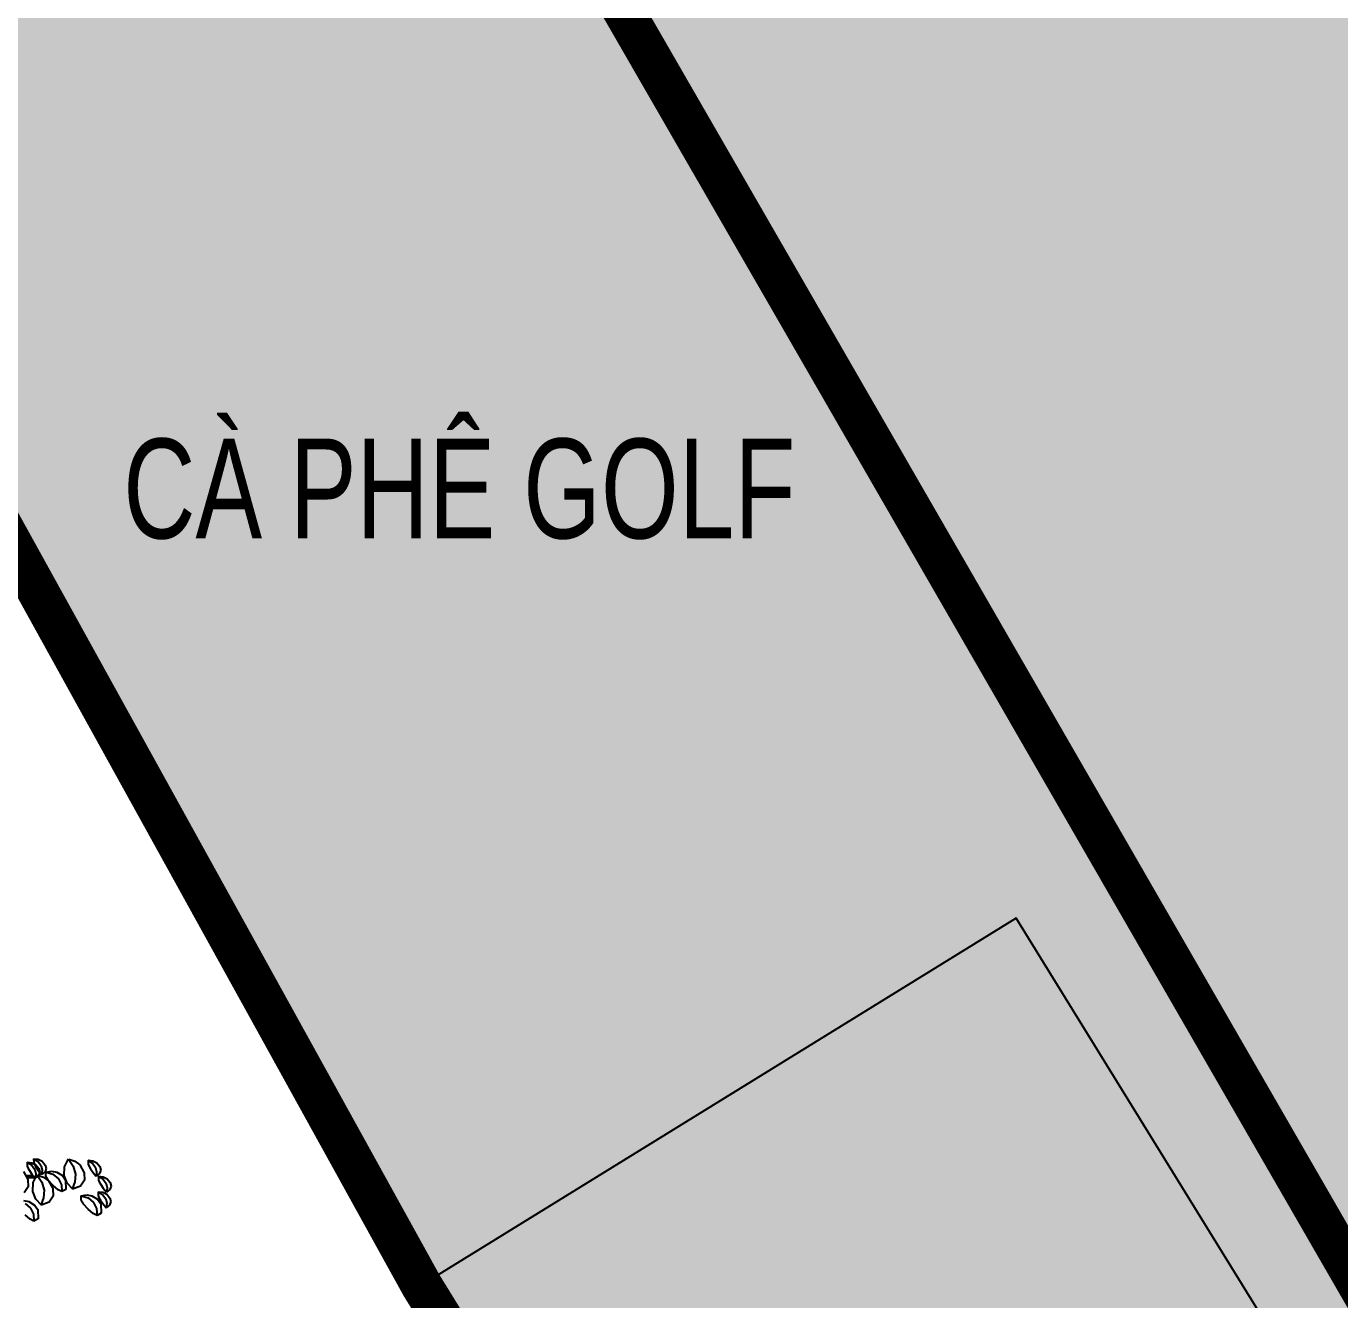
# Model space of a CAD drawing. Header units: millimetres. Extents: x 476643 to 477419, y 1110674 to 1111494.
# Drawn here: x 476812.94 to 476828.75, y 1111084.42 to 1111099.75 of the extents above; entities that cross this region are included whole.
import ezdxf

# ---------------------------------------------------------------- set-up
doc = ezdxf.new("R2010")
doc.units = ezdxf.units.MM
doc.header["$LTSCALE"] = 0.001
doc.header["$MEASUREMENT"] = 0
doc.layers.add('D-CONGTRINH', color=7, linetype='Continuous', lineweight=15)
doc.layers.add('HT_Text', color=7, linetype='Continuous', lineweight=15)
for name, color, linetype in [('HT_Hang rao', 7, 'Continuous'), ('HT_nha', 6, 'Continuous'), ('HT_thuc vat', 3, 'Continuous'), ('Net manh', 252, 'Continuous'), ('QH-text', 7, 'Continuous')]:
    doc.layers.add(name, color=color, linetype=linetype)
doc.styles.add('DIM', font='VAVON.TTF')
doc.linetypes.add('FENCELINE2', pattern='A,0.25,-0.1,[132,ltypeshp.shx,S=0.1,R=0,X=-0.1,Y=0],-0.1,1', length=1.45)

# ---------------------------------------------------------------- blocks, each defined once
blk = doc.blocks.new('tree50')
for p, q in [((3401.444, 4803.5996), (3458.792, 4770.8356)), ((3405.788, 4803.5996), (3407.156, 4757.0916)), ((3405.788, 4803.5996), (3462.28, 4798.7676)), ((3407.156, 4757.0916), (3414.456, 4735.4356)), ((3458.792, 4770.8356), (3496.852, 4716.8316)), ((3462.28, 4798.7676), (3509.864, 4772.6196)), ((3479.52, 4846.9836), (3536.868, 4814.2196)), ((3483.84, 4846.9836), (3540.36, 4842.1516)), ((3483.84, 4846.9836), (3485.232, 4800.4756)), ((3485.232, 4800.4756), (3492.508, 4778.8196)), ((3492.508, 4778.8196), (3512.308, 4746.2516)), ((3509.864, 4772.6196), (3546.46, 4727.2076)), ((3512.308, 4746.2516), (3540.236, 4704.4316)), ((3536.868, 4814.2196), (3574.928, 4760.2156)), ((3540.36, 4842.1516), (3587.94, 4816.0036)), ((3574.928, 4760.2156), (3586.5, 4707.9236)), ((3587.94, 4816.0036), (3624.536, 4770.5916)), ((3624.536, 4770.5916), (3635.648, 4729.2356)), ((3852.492, 4642.4676), (3856.08, 4750.4276)), ((3856.08, 4750.4276), (3904.544, 4846.9836)), ((3904.544, 4840.7836), (3960.892, 4757.8716)), ((3908.864, 4840.7836), (3981.032, 4817.4196)), ((3960.892, 4757.8716), (3986.94, 4661.0476)), ((3981.032, 4817.4196), (4038.992, 4772.6196)), ((4038.992, 4772.6196), (4092.58, 4678.1116)), ((4135.108, 4827.2596), (4192.456, 4794.4956)), ((4139.432, 4827.2596), (4140.82, 4780.7756)), ((4139.432, 4827.2596), (4195.948, 4822.4476)), ((4140.82, 4780.7756), (4148.12, 4759.0956)), ((4148.12, 4759.0956), (4167.92, 4726.5276)), ((4192.456, 4794.4956), (4230.52, 4740.4916)), ((4195.948, 4822.4476), (4243.532, 4796.2756)), ((4243.532, 4796.2756), (4280.128, 4750.8916)), ((4280.128, 4750.8916), (4291.236, 4709.5076)), ((3362.404, 4692.0516), (3415.992, 4597.5236)), ((3400.172, 4643.5436), (3477.2, 4642.7116)), ((3409.792, 4629.7956), (3496.46, 4628.9436)), ((3409.792, 4622.0836), (3486.82, 4622.0836)), ((3414.456, 4735.4356), (3434.256, 4702.8676)), ((3415.992, 4597.5236), (3418.776, 4506.1156)), ((3434.256, 4702.8676), (3462.16, 4661.0476)), ((3462.16, 4661.0476), (3477.176, 4640.7596)), ((3477.176, 4640.7596), (3501.196, 4611.4636)), ((3478.736, 4558.3116), (3527.224, 4654.8476)), ((3496.852, 4716.8316), (3508.448, 4664.5396)), ((3508.448, 4664.5396), (3501.196, 4611.4636)), ((3543.824, 4643.4676), (3501.196, 4611.4636)), ((3527.224, 4648.6676), (3583.572, 4565.7356)), ((3531.544, 4648.6676), (3603.712, 4625.2796)), ((3540.236, 4704.4316), (3555.252, 4684.1436)), ((3557.568, 4685.8516), (3543.824, 4643.4676)), ((3546.46, 4727.2076), (3557.568, 4685.8516)), ((3555.252, 4684.1436), (3579.248, 4654.8476)), ((3586.5, 4707.9236), (3579.248, 4654.8476)), ((3621.9, 4686.8516), (3579.248, 4654.8476)), ((3603.712, 4625.2796), (3661.672, 4580.4796)), ((3635.648, 4729.2356), (3621.9, 4686.8516)), ((3631.616, 4642.7356), (3632.912, 4685.0716)), ((3637.356, 4621.6916), (3631.616, 4642.7356)), ((3632.912, 4685.0716), (3698.856, 4696.5436)), ((3632.912, 4685.0716), (3715.604, 4661.2196)), ((3659.912, 4586.7316), (3637.356, 4621.6916)), ((3717.188, 4523.4476), (3659.912, 4586.7316)), ((3698.856, 4696.5436), (3761.548, 4685.0716)), ((3715.604, 4661.2196), (3781.496, 4605.8476)), ((3761.548, 4685.0716), (3830.176, 4643.4196)), ((3781.496, 4605.8476), (3818.24, 4532.4596)), ((3830.176, 4643.4196), (3867.996, 4590.0036)), ((3888.6, 4551.5996), (3852.492, 4642.4676)), ((3867.996, 4590.0036), (3872.708, 4475.4996)), ((3986.94, 4661.0476), (3981.448, 4568.1516)), ((4095.364, 4586.6836), (4048.292, 4515.5876)), ((4092.58, 4678.1116), (4095.364, 4586.6836)), ((4167.92, 4726.5276), (4195.828, 4684.7276)), ((4195.828, 4684.7276), (4210.84, 4664.4156)), ((4210.84, 4664.4156), (4234.864, 4635.1436)), ((4230.52, 4740.4916), (4242.116, 4688.1956)), ((4242.116, 4688.1956), (4234.864, 4635.1436)), ((4277.492, 4667.1516), (4234.864, 4635.1436)), ((4260.864, 4635.1436), (4318.24, 4602.3556)), ((4265.212, 4635.1436), (4321.732, 4630.3116)), ((4265.212, 4635.1436), (4266.604, 4588.6356)), ((4266.604, 4588.6356), (4273.88, 4566.9556)), ((4291.236, 4709.5076), (4277.492, 4667.1516)), ((4318.24, 4602.3556), (4356.3, 4548.3756)), ((4321.732, 4630.3116), (4369.312, 4604.1396)), ((4369.312, 4604.1396), (4405.908, 4558.7516)), ((3418.776, 4506.1156), (3371.704, 4435.0236)), ((3475.172, 4450.3276), (3478.736, 4558.3116)), ((3511.28, 4359.4596), (3475.172, 4450.3276)), ((3583.572, 4565.7356), (3609.62, 4468.9316)), ((3609.62, 4468.9316), (3604.128, 4376.0116)), ((3661.672, 4580.4796), (3715.26, 4485.9756)), ((3715.26, 4485.9756), (3718.044, 4394.5676)), ((3777.664, 4473.4236), (3717.188, 4523.4476)), ((3823.636, 4450.5756), (3777.664, 4473.4236)), ((3818.24, 4532.4596), (3823.636, 4450.5756)), ((3872.708, 4475.4996), (3823.636, 4450.5756)), ((3956.592, 4481.3116), (3888.6, 4551.5996)), ((3981.448, 4568.1516), (3947.9, 4481.3116)), ((4048.292, 4515.5876), (3952.248, 4481.3116)), ((4256.544, 4449.2076), (4313.892, 4416.4436)), ((4260.864, 4449.2076), (4317.384, 4444.3716)), ((4260.864, 4449.2076), (4262.256, 4402.7236)), ((4273.88, 4566.9556), (4293.68, 4534.4116)), ((4293.68, 4534.4116), (4321.584, 4492.5916)), ((4317.384, 4444.3716), (4364.968, 4418.2236)), ((4321.584, 4492.5916), (4336.624, 4472.2796)), ((4336.624, 4472.2796), (4360.62, 4443.0036)), ((4356.3, 4548.3756), (4367.872, 4496.0796)), ((4367.872, 4496.0796), (4360.62, 4443.0036)), ((4403.272, 4475.0116), (4360.62, 4443.0036)), ((4417.02, 4517.3956), (4403.272, 4475.0116)), ((4405.908, 4558.7516), (4417.02, 4517.3956)), ((3363.452, 4342.4676), (3426.124, 4330.9916)), ((3380.2, 4307.1156), (3446.096, 4251.7716)), ((3426.124, 4330.9916), (3494.776, 4289.3196)), ((3494.776, 4289.3196), (3532.596, 4235.9236)), ((3579.248, 4289.1956), (3511.28, 4359.4596)), ((3604.128, 4376.0116), (3570.584, 4289.1956)), ((3670.972, 4323.4476), (3574.928, 4289.1956)), ((3718.044, 4394.5676), (3670.972, 4323.4476)), ((4056.104, 4356.9716), (4057.424, 4399.3036)), ((4061.868, 4335.9236), (4056.104, 4356.9716)), ((4057.424, 4399.3036), (4123.364, 4410.7796)), ((4057.424, 4399.3036), (4140.112, 4375.4276)), ((4084.424, 4300.9636), (4061.868, 4335.9236)), ((4141.7, 4237.6836), (4084.424, 4300.9636)), ((4123.364, 4410.7796), (4186.06, 4399.3036)), ((4140.112, 4375.4276), (4206.008, 4320.0796)), ((4186.06, 4399.3036), (4254.688, 4357.6276)), ((4206.008, 4320.0796), (4242.752, 4246.6916)), ((4254.688, 4357.6276), (4292.508, 4304.2356)), ((4262.256, 4402.7236), (4269.556, 4381.0436)), ((4269.556, 4381.0436), (4289.356, 4348.4756)), ((4289.356, 4348.4756), (4317.264, 4306.6516)), ((4292.508, 4304.2356), (4297.22, 4189.7356)), ((4313.892, 4416.4436), (4351.956, 4362.4396)), ((4317.264, 4306.6516), (4332.276, 4286.3636)), ((4332.276, 4286.3636), (4356.3, 4257.0916)), ((4351.956, 4362.4396), (4363.552, 4310.1436)), ((4363.552, 4310.1436), (4356.3, 4257.0916)), ((4398.928, 4289.0996), (4356.3, 4257.0916)), ((4364.968, 4418.2236), (4401.564, 4372.8396)), ((4412.672, 4331.4556), (4398.928, 4289.0996)), ((4401.564, 4372.8396), (4412.672, 4331.4556)), ((3442.264, 4119.3356), (3381.788, 4169.3716)), ((3488.236, 4096.4836), (3442.264, 4119.3356)), ((3446.096, 4251.7716), (3482.84, 4178.3796)), ((3482.84, 4178.3796), (3488.236, 4096.4836)), ((3537.308, 4121.4236), (3488.236, 4096.4836)), ((3532.596, 4235.9236), (3537.308, 4121.4236)), ((4202.176, 4187.6596), (4141.7, 4237.6836)), ((4248.148, 4164.7956), (4202.176, 4187.6596)), ((4242.752, 4246.6916), (4248.148, 4164.7956)), ((4297.22, 4189.7356), (4248.148, 4164.7956))]:
    blk.add_line(p, q)
blk = doc.blocks.new('fff')
blk.add_lwpolyline([(476817.696, 1111084.597), (476808.885, 1111100.53)])
at = {"layer": 'HT_Hang rao', "linetype": 'FENCELINE2'}
blk.add_lwpolyline([(476844.86, 1111057.073), (476881.405, 1111078.326), (476852.115, 1111128.929), (476815.425, 1111108.085), (476844.86, 1111057.073)], dxfattribs=at)
at = {"layer": 'HT_nha', "linetype": 'Continuous', "ltscale": 0.7}
blk.add_lwpolyline([(476817.696, 1111084.597), (476828.197, 1111067.575), (476835.358, 1111071.993), (476824.857, 1111089.014), (476817.696, 1111084.597)], dxfattribs=at)
at = {"layer": 'HT_thuc vat', "xscale": 0.0009999999892897904, "yscale": 0.0009999999310821295, "zscale": 0.001}
blk.add_blockref('tree50', (476809.542, 1111081.274), dxfattribs=at)
at = {"layer": 'HT_Text', "color": 9, "style": 'DIM', "width": 0.75}
blk.add_text('CAØ PHEÂ GOLF', height=1.2, dxfattribs=at).set_placement((476814.105, 1111093.586))

msp = doc.modelspace()

# ---------------------------------------------------------------- hatches: boundary and pattern name
at = {"layer": 'Net manh', "lineweight": 35}
h = msp.add_hatch(dxfattribs=at)
h.set_pattern_fill('AR-CONC', color=256, scale=0.5, style=0)
h.set_pattern_definition([(50, (0, 0), (3.586300913, -0.313760675), [0.375, -4.125]), (355, (0, 0), (-0.693756668, 3.760960669), [0.3, -3.3]), (100.4514, (0.299, -0.026), (2.892546909, 3.44719771), [0.31870095, -3.50571056]), (46.1842, (0, 1), (5.336205243, -0.827595072), [0.5625, -6.1875]), (96.6356, (0.4447, 0.931), (4.673313528, 4.870589355), [0.47805144, -5.258565]), (351.1842, (0, 1), (4.673309726, 4.870593005), [0.45, -4.95]), (21, (0.5, 0.75), (2.9845352606, -2.013094453), [0.375, -4.125]), (326, (0.5, 0.75), (1.21657666, 3.625750225), [0.3, -3.3]), (71.4514, (0.7487, 0.5822), (4.201113143, 1.612652484), [0.31870095, -3.50571056]), (37.5, (0, 0), (0.0607992766, 1.6644692692), [0, -3.26, 0, -3.35, 0, -3.3125]), (7.5, (0, 0), (1.3153476872, 1.9720585594), [0, -1.91, 0, -3.185, 0, -1.2625]), (327.5, (-1.115, 0), (2.6691121809, -0.1127743587), [0, -1.25, 0, -3.9, 0, -5.175]), (317.5, (-1.615, 0), (2.9159308467, 0.5005249117), [0, -1.625, 0, -2.59, 0, -3.675])])
h.paths.add_polyline_path([(476919.678, 1111195.132), (476905.27, 1111199.62), (476881.222, 1111180.988), (476884.014, 1111178.421), (476902.256, 1111190.409), (476906.86, 1111192.769), (476911.002, 1111193.185), (476915.048, 1111192.495), (476920.517, 1111187.834), (476931.722, 1111168.994), (476941.973, 1111151.665), (476953.389, 1111131.366), (476950.775, 1111129.895), (476939.374, 1111150.166), (476929.141, 1111167.464), (476921.533, 1111180.257), (476921.365, 1111180.142), (476928.61, 1111167.489), (476924.343, 1111164.877), (476917.231, 1111177.299), (476921.533, 1111180.257), (476918.192, 1111185.873), (476913.73, 1111189.676), (476910.898, 1111190.16), (476907.724, 1111189.84), (476903.863, 1111187.862), (476886.623, 1111176.533), (476920.603, 1111118.895), (476910.93, 1111113.044), (476881.317, 1111164.882), (476878.227, 1111169.217), (476828.871, 1111130.109), (476827.008, 1111132.461), (476876.483, 1111171.663), (476875.85, 1111172.552), (476873.947, 1111174.758), (476815.257, 1111128.255), (476815.401, 1111128.064), (476820.193, 1111131.675), (476824.768, 1111125.606), (476819.977, 1111121.994), (476815.257, 1111128.255), (476807.492, 1111122.102), (476804.733, 1111107.368), (476808.152, 1111109.444), (476812.304, 1111102.606), (476808.885, 1111100.53), (476817.696, 1111084.597), (476828.197, 1111067.575), (476854.923, 1111021.873), (476859.969, 1111013.191), (476861.548, 1111014.332), (476860.359, 1111015.977), (476861.699, 1111016.816), (476866.777, 1111009.791), (476863.593, 1111008.022), (476874.683, 1110988.82), (476875.25, 1110989.142), (476870.843, 1110996.461), (476875.336, 1110999.132), (476880.206, 1110991.953), (476883.185, 1110993.083), (476871.516, 1111012.106), (476873.431, 1111013.281), (476877.458, 1111006.59), (476879.922, 1111007.612), (476881.249, 1111005.563), (476896.225, 1111014.122), (476895.006, 1111016.265), (476897.188, 1111017.781), (476893.406, 1111024.763), (476895.645, 1111025.976), (476908.962, 1111002.865), (476917.791, 1111006.216), (476936.102, 1111017.449), (476998.747, 1111051.459), (476995.68, 1111063.601)])
h.paths.add_polyline_path([(476958.847, 1111107.758, -0.265969), (476960.222, 1111111.338, -1.094375), (476964.527, 1111104.968), (476984.511, 1111071.014, -1), (476988.411, 1111064.351, -0.523531), (476982.658, 1111067.025, -0.350846), (476925.84, 1111033.599, -0.510479), (476925.233, 1111027.376, -0.133155), (476923.283, 1111026.848, -0.721058), (476920.97, 1111033.797, -0.02831), (476921.334, 1111034.039), (476901.434, 1111068.041, -0.133155), (476899.484, 1111067.512, -0.721058), (476897.17, 1111074.462, -0.45613), (476902.868, 1111073.229, -0.336636)], flags=16)
h.paths.add_polyline_path([(476924.562, 1111118.778), (476916.356, 1111132.961), (476939.23, 1111145.036), (476946.731, 1111131.546)], flags=16)
h.paths.add_polyline_path([(476913.506, 1111131.652), (476892.287, 1111168.711), (476914.554, 1111181.381), (476924.45, 1111164.097), (476935.773, 1111144.322)], flags=16)
h.paths.add_polyline_path([(476936.028, 1111144.479), (476925.093, 1111163.577), (476929.359, 1111166.19), (476940.294, 1111147.091)], flags=16)
h.paths.add_polyline_path([(476911.398, 1111111.388), (476874.597, 1111090.088), (476881.405, 1111078.326), (476869.329, 1111071.303), (476881.264, 1111050.782), (476878.824, 1111049.354), (476874.691, 1111056.137), (476872.283, 1111055.014), (476871.044, 1111057.145), (476856.112, 1111048.508), (476857.216, 1111046.33), (476855.093, 1111044.715), (476858.85, 1111037.869), (476856.677, 1111036.48), (476844.89, 1111057.09), (476844.86, 1111057.073), (476815.425, 1111108.085), (476852.179, 1111128.965), (476845.072, 1111141.285), (476863.526, 1111151.848), (476882.531, 1111162.098)], flags=16)
h.paths.add_polyline_path([(476909.78, 1111179.873), (476895.871, 1111171.858), (476891.877, 1111178.789), (476905.786, 1111186.804)], flags=16)
h.paths.add_polyline_path([(476882.248, 1111046.634), (476883.378, 1111044.561), (476878.312, 1111041.583), (476877.182, 1111043.656)], flags=16)
h.paths.add_polyline_path([(476885.92, 1111040.256), (476888.685, 1111035.458), (476887.566, 1111034.798), (476884.794, 1111039.607)], flags=16)
h.paths.add_polyline_path([(476875.915, 1111047.644), (476862.029, 1111039.571, -0.988086)], flags=16)
h.paths.add_polyline_path([(476891.078, 1111031.067), (476892.329, 1111029.061), (476887.414, 1111026.204), (476886.23, 1111028.286)], flags=16)
h.paths.add_polyline_path([(476842.904, 1111126.475), (476833.987, 1111121.522), (476831.884, 1111125.215), (476840.801, 1111130.168)], flags=16)
h.paths.add_polyline_path([(476873.609, 1111041.58), (476874.794, 1111039.559), (476869.651, 1111036.476), (476868.502, 1111038.63)], flags=16)
h.paths.add_polyline_path([(476890.066, 1111023.116, -0.976932), (476876.18, 1111015.042)], flags=16)
h.paths.add_polyline_path([(476882.474, 1111026.128), (476883.583, 1111023.933), (476878.736, 1111021.112), (476877.628, 1111023.307)], flags=16)
h.paths.add_polyline_path([(476833.068, 1111119.637), (476818.39, 1111110.963), (476815.846, 1111115.268), (476830.524, 1111123.942)], flags=16)
h.paths.add_polyline_path([(476864.981, 1111036.611), (476866.198, 1111034.494), (476861.025, 1111031.519), (476859.834, 1111033.655)], flags=16)
h.paths.add_polyline_path([(476873.798, 1111020.986), (476875.057, 1111018.872), (476870.06, 1111015.969), (476868.952, 1111018.164)], flags=16)
at = {"layer": 'QH-text', "lineweight": 35}
h = msp.add_hatch(dxfattribs=at)
h.set_pattern_fill('GRASS', color=3, style=0)
h.set_pattern_definition([(90, (0, 0), (-0.707106781, 0.707106781), [0.1875, -1.226713563]), (45, (0, 0), (-0.7071067812, 0.7071067812), [0.1875, -0.8125]), (135, (0, 0), (-0.7071067812, -0.7071067812), [0.1875, -0.8125])])
h.paths.add_polyline_path([(476815.425, 1111108.085), (476852.115, 1111128.929), (476881.405, 1111078.326), (476844.86, 1111057.073)])

# ---------------------------------------------------------------- linework, layer by layer
at = {"layer": 'D-CONGTRINH', "lineweight": 35, "const_width": 0.5}
msp.add_lwpolyline([(476894.117, 1110931.402), (476851.867, 1111003.762, -0.412584), (476853.1, 1111008.51), (476859.969, 1111013.191), (476854.923, 1111021.873), (476847.79, 1111017.944, -0.467249), (476842.462, 1111020.014), (476830.97, 1111039.49), (476799.179, 1111094.111, -0.311934), (476801.662, 1111126.03), (476868.467, 1111179.578), (476870.703, 1111178.844), (476873.262, 1111175.621), (476873.947, 1111174.758), (476807.492, 1111122.102), (476804.733, 1111107.368), (476808.885, 1111100.53), (476817.696, 1111084.597), (476828.197, 1111067.575), (476854.923, 1111021.873), (476859.969, 1111013.191), (476863.593, 1111008.022), (476893.091, 1110956.946)], format="xyb", dxfattribs=at)
msp.add_lwpolyline([(476815.425, 1111108.085), (476852.115, 1111128.929), (476881.405, 1111078.326), (476844.86, 1111057.073), (476815.425, 1111108.085)], close=True, dxfattribs=at)

# ---------------------------------------------------------------- block references
at = {"lineweight": 35}
msp.add_blockref('fff', (0, 0), dxfattribs=at)

doc.saveas('drawing.dxf')
